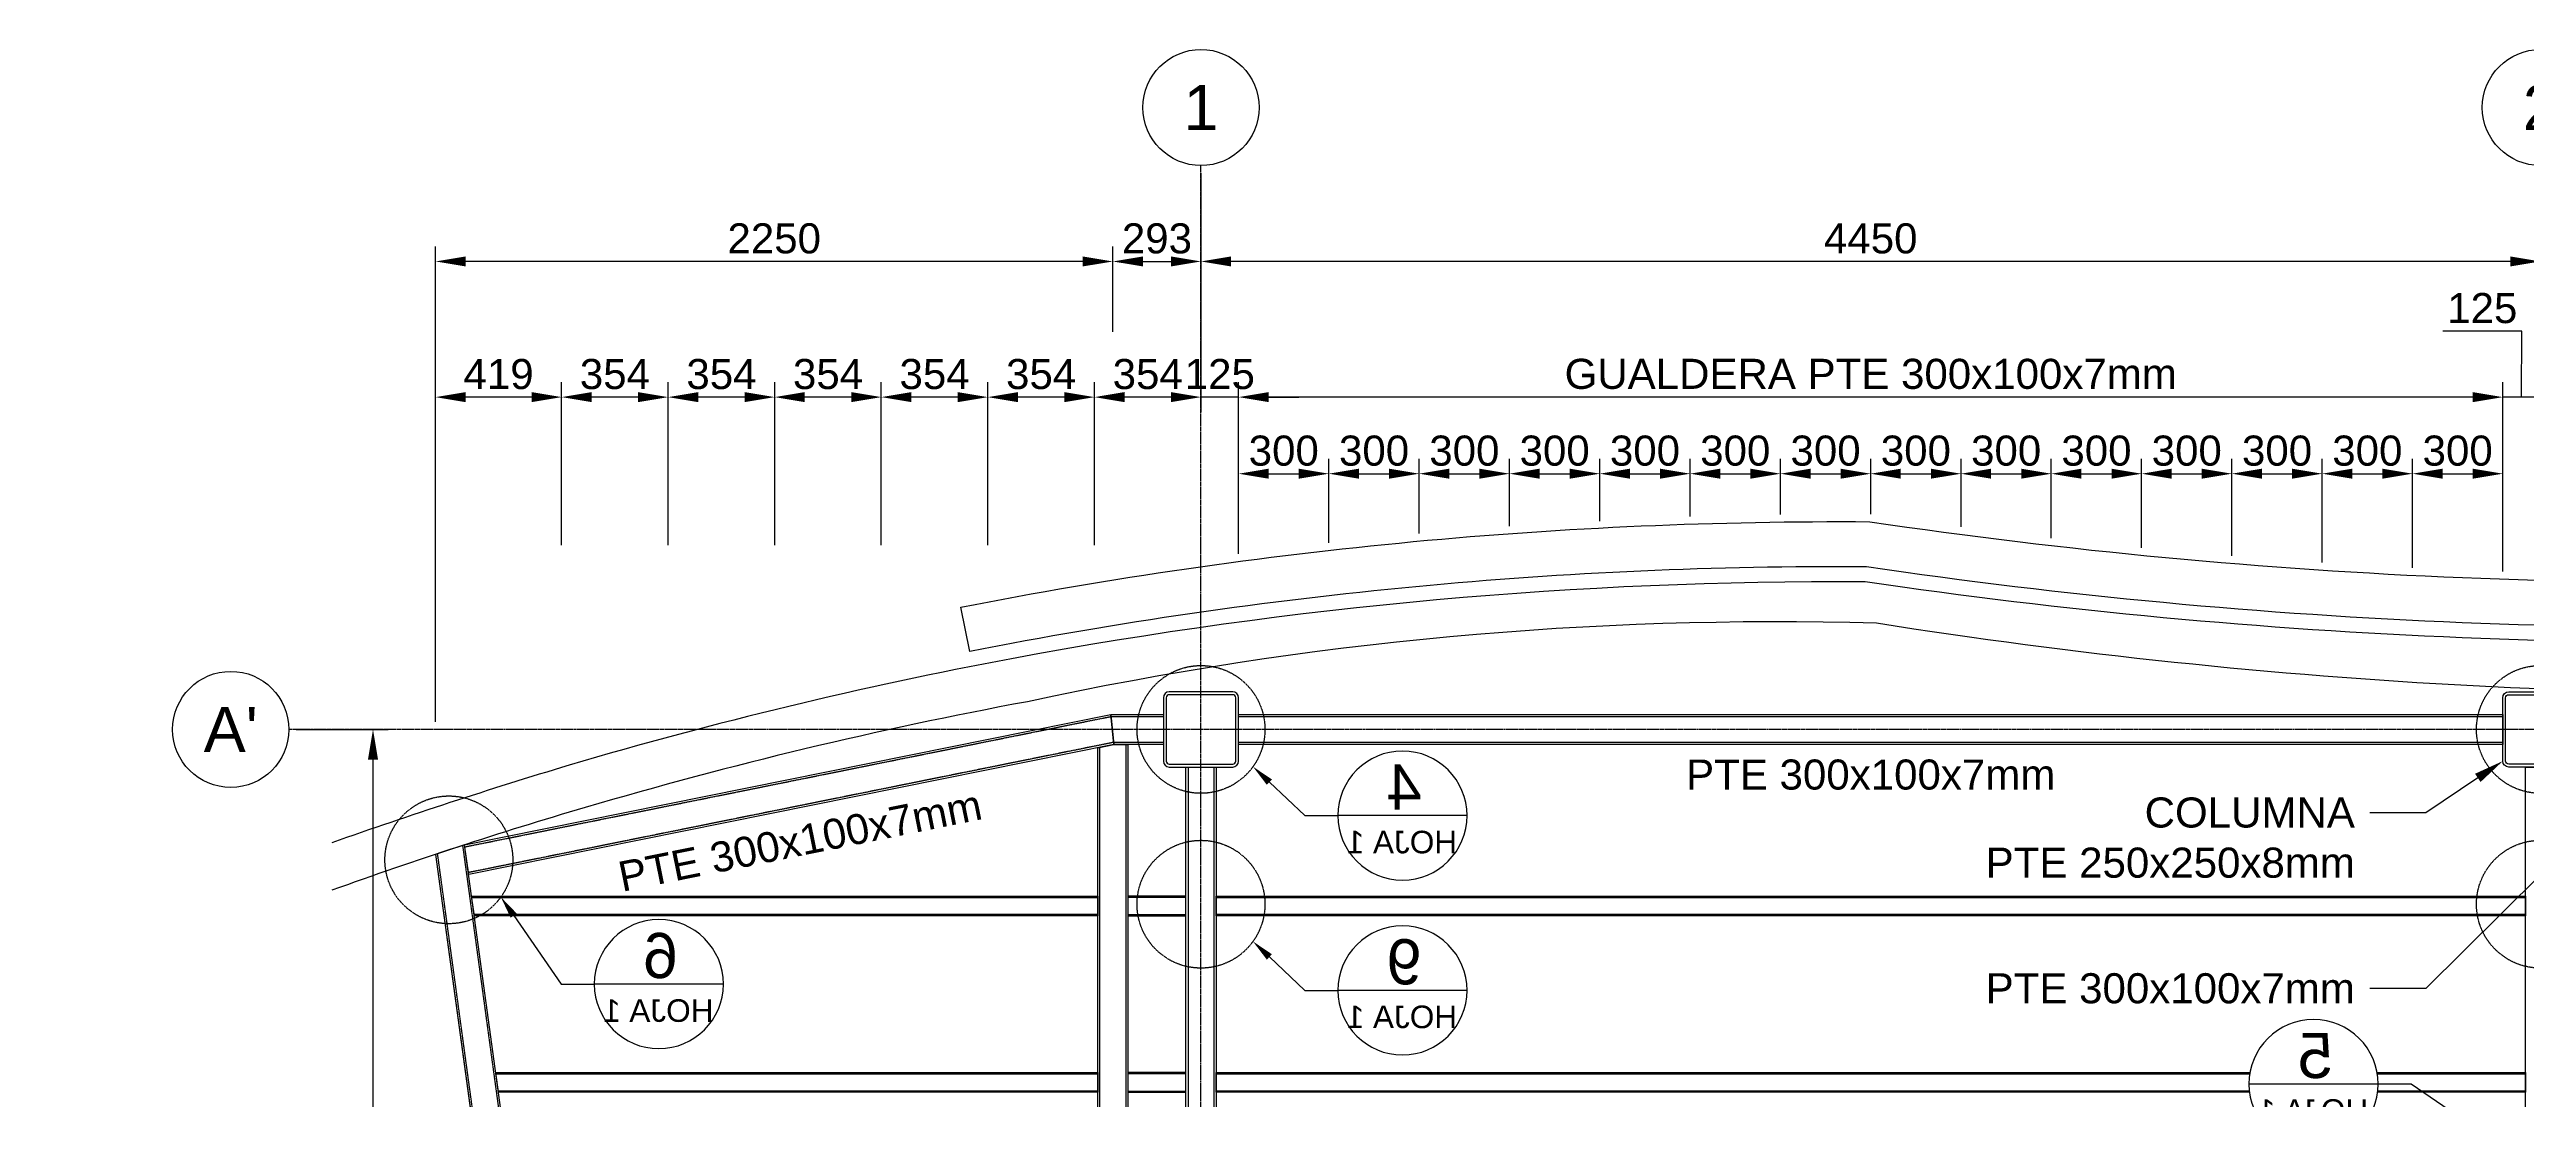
# Model space of a CAD drawing. Header units: millimetres. Extents: x -59786 to 1889966, y -10432 to 69447.
# Drawn here: x 22100 to 30329, y 23463 to 26954 of the extents above; entities that cross this region are included whole.
import ezdxf
from ezdxf import colors
from ezdxf.entities.mleader import LeaderData, LeaderLine
from ezdxf.enums import TextEntityAlignment as Align
from ezdxf.math import Vec2, Vec3

# ---------------------------------------------------------------- set-up
doc = ezdxf.new("R2010")
doc.units = ezdxf.units.MM
doc.header["$LTSCALE"] = 0.2
doc.set_wipeout_variables(frame=1)
doc.linetypes.add('CENTER', pattern=[50.8, 31.75, -6.35, 6.35, -6.35])
doc.linetypes.add('HIDDEN', pattern=[9.525, 6.35, -3.175])
for name, color, linetype in [('EE-5', 7, 'Continuous'), ('EE-TEXTO 1', 4, 'Continuous'), ('EE-TEXTO 2', 2, 'Continuous'), ('SIM-CONCRETO', 8, 'Continuous'), ('SIM-COTAS', 1, 'Continuous'), ('SIM-EJES', 8, 'CENTER'), ('SIM-OCULTOS', 8, 'HIDDEN'), ('SIM-PTE 160x65x4mm', 144, 'Continuous'), ('SIM-PTE 250x250x8mm', 51, 'Continuous'), ('SIM-PTE 300x100x7', 213, 'Continuous')]:
    doc.layers.add(name, color=color, linetype=linetype)
doc.styles.add('ARIAL EE', font='arial.ttf')
doc.styles.get("Standard").update_dxf_attribs({"font": 'arial.ttf'})
doc.dimstyles.new('EE 1_STANDAR', dxfattribs={"dimtxt": 2, "dimasz": 2, "dimexe": 1, "dimexo": 0.5, "dimgap": 0.5, "dimtad": 1, "dimdec": 0, "dimdsep": 46, "dimtxsty": 'ARIAL EE', "dimcen": 1.5, "dimclrd": 256, "dimclre": 256, "dimclrt": 2, "dimadec": 0, "dimazin": 0, "dimtfac": 1, "dimtdec": 0, "dimtix": 1, "dimtmove": 0, "dimatfit": 2, "dimfxl": 1, "dimlwd": -1, "dimlwe": -1, "dimarcsym": 0})

# ---------------------------------------------------------------- blocks, each defined once
blk = doc.blocks.new('*D271')
at = {"layer": 'SIM-COTAS', "transparency": 16777216}
for p, q in [((30375, 26543), (30375, 25748.1)), ((30313, 26017.5), (30050.7, 26017.5)), ((30312.5, 25798.1), (30313, 26017.5)), ((30250, 25218.2), (30250, 25848.1)), ((30150, 25798.1), (30050, 25798.1)), ((30375, 25798.1), (30250, 25798.1)), ((30375, 25798.1), (30250, 25798.1)), ((30475, 25798.1), (30575, 25798.1))]:
    blk.add_line(p, q, dxfattribs=at)
for points in [[(30150, 25814.8), (30150, 25781.4), (30250, 25798.1)], [(30475, 25814.8), (30475, 25781.4), (30375, 25798.1)]]:
    blk.add_solid(points, dxfattribs=at)
at = {"layer": 'SIM-COTAS', "color": 2, "transparency": 16777216, "insert": (30181.8, 26093.5), "char_height": 100, "attachment_point": 5, "style": 'ARIAL EE'}
blk.add_mtext('125', dxfattribs=at)
blk = doc.blocks.new('*D275')
at = {"layer": 'SIM-COTAS', "transparency": 16777216}
for p, q in [((26050, 25276.7), (26050, 25593.5)), ((26350, 25313.6), (26350, 25593.5)), ((26150, 25543.5), (26250, 25543.5))]:
    blk.add_line(p, q, dxfattribs=at)
for points in [[(26150, 25560.2), (26150, 25526.9), (26050, 25543.5)], [(26250, 25560.2), (26250, 25526.9), (26350, 25543.5)]]:
    blk.add_solid(points, dxfattribs=at)
at = {"layer": 'SIM-COTAS', "color": 2, "transparency": 16777216, "insert": (26200, 25619.6), "char_height": 100, "attachment_point": 5, "style": 'ARIAL EE'}
blk.add_mtext('300', dxfattribs=at)
blk = doc.blocks.new('*D276')
at = {"layer": 'SIM-COTAS', "transparency": 16777216}
for p, q in [((26350, 25313.6), (26350, 25593.5)), ((26650, 25344.5), (26650, 25593.5)), ((26450, 25543.5), (26550, 25543.5))]:
    blk.add_line(p, q, dxfattribs=at)
for points in [[(26450, 25560.2), (26450, 25526.9), (26350, 25543.5)], [(26550, 25560.2), (26550, 25526.9), (26650, 25543.5)]]:
    blk.add_solid(points, dxfattribs=at)
at = {"layer": 'SIM-COTAS', "color": 2, "transparency": 16777216, "insert": (26500, 25619.6), "char_height": 100, "attachment_point": 5, "style": 'ARIAL EE'}
blk.add_mtext('300', dxfattribs=at)
blk = doc.blocks.new('*D277')
at = {"layer": 'SIM-COTAS', "transparency": 16777216}
for p, q in [((26650, 25344.5), (26650, 25593.5)), ((26950, 25369.4), (26950, 25593.5)), ((26750, 25543.5), (26850, 25543.5))]:
    blk.add_line(p, q, dxfattribs=at)
for points in [[(26750, 25560.2), (26750, 25526.9), (26650, 25543.5)], [(26850, 25560.2), (26850, 25526.9), (26950, 25543.5)]]:
    blk.add_solid(points, dxfattribs=at)
at = {"layer": 'SIM-COTAS', "color": 2, "transparency": 16777216, "insert": (26800, 25619.6), "char_height": 100, "attachment_point": 5, "style": 'ARIAL EE'}
blk.add_mtext('300', dxfattribs=at)
blk = doc.blocks.new('*D278')
at = {"layer": 'SIM-COTAS', "transparency": 16777216}
for p, q in [((26950, 25369.4), (26950, 25593.5)), ((27250, 25386.1), (27250, 25593.5)), ((27050, 25543.5), (27150, 25543.5))]:
    blk.add_line(p, q, dxfattribs=at)
for points in [[(27050, 25560.2), (27050, 25526.9), (26950, 25543.5)], [(27150, 25560.2), (27150, 25526.9), (27250, 25543.5)]]:
    blk.add_solid(points, dxfattribs=at)
at = {"layer": 'SIM-COTAS', "color": 2, "transparency": 16777216, "insert": (27100, 25619.6), "char_height": 100, "attachment_point": 5, "style": 'ARIAL EE'}
blk.add_mtext('300', dxfattribs=at)
blk = doc.blocks.new('*D279')
at = {"layer": 'SIM-COTAS', "transparency": 16777216}
for p, q in [((27250, 25386.1), (27250, 25593.5)), ((27550, 25401.1), (27550, 25593.5)), ((27350, 25543.5), (27450, 25543.5))]:
    blk.add_line(p, q, dxfattribs=at)
for points in [[(27350, 25560.2), (27350, 25526.9), (27250, 25543.5)], [(27450, 25560.2), (27450, 25526.9), (27550, 25543.5)]]:
    blk.add_solid(points, dxfattribs=at)
at = {"layer": 'SIM-COTAS', "color": 2, "transparency": 16777216, "insert": (27400, 25619.6), "char_height": 100, "attachment_point": 5, "style": 'ARIAL EE'}
blk.add_mtext('300', dxfattribs=at)
blk = doc.blocks.new('*D280')
at = {"layer": 'SIM-COTAS', "transparency": 16777216}
for p, q in [((27550, 25401.1), (27550, 25593.5)), ((27850, 25408), (27850, 25593.5)), ((27650, 25543.5), (27750, 25543.5))]:
    blk.add_line(p, q, dxfattribs=at)
for points in [[(27650, 25560.2), (27650, 25526.9), (27550, 25543.5)], [(27750, 25560.2), (27750, 25526.9), (27850, 25543.5)]]:
    blk.add_solid(points, dxfattribs=at)
at = {"layer": 'SIM-COTAS', "color": 2, "transparency": 16777216, "insert": (27700, 25619.6), "char_height": 100, "attachment_point": 5, "style": 'ARIAL EE'}
blk.add_mtext('300', dxfattribs=at)
blk = doc.blocks.new('*D281')
at = {"layer": 'SIM-COTAS', "transparency": 16777216}
for p, q in [((27850, 25408), (27850, 25593.5)), ((28150, 25408.5), (28150, 25593.5)), ((27950, 25543.5), (28050, 25543.5))]:
    blk.add_line(p, q, dxfattribs=at)
for points in [[(27950, 25560.2), (27950, 25526.9), (27850, 25543.5)], [(28050, 25560.2), (28050, 25526.9), (28150, 25543.5)]]:
    blk.add_solid(points, dxfattribs=at)
at = {"layer": 'SIM-COTAS', "color": 2, "transparency": 16777216, "insert": (28000, 25619.6), "char_height": 100, "attachment_point": 5, "style": 'ARIAL EE'}
blk.add_mtext('300', dxfattribs=at)
blk = doc.blocks.new('*D282')
at = {"layer": 'SIM-COTAS', "transparency": 16777216}
for p, q in [((28150, 25408.5), (28150, 25593.5)), ((28450, 25366.6), (28450, 25593.5)), ((28250, 25543.5), (28350, 25543.5))]:
    blk.add_line(p, q, dxfattribs=at)
for points in [[(28250, 25560.2), (28250, 25526.9), (28150, 25543.5)], [(28350, 25560.2), (28350, 25526.9), (28450, 25543.5)]]:
    blk.add_solid(points, dxfattribs=at)
at = {"layer": 'SIM-COTAS', "color": 2, "transparency": 16777216, "insert": (28300, 25619.6), "char_height": 100, "attachment_point": 5, "style": 'ARIAL EE'}
blk.add_mtext('300', dxfattribs=at)
blk = doc.blocks.new('*D283')
at = {"layer": 'SIM-COTAS', "transparency": 16777216}
for p, q in [((28450, 25366.6), (28450, 25593.5)), ((28750, 25329.7), (28750, 25593.5)), ((28550, 25543.5), (28650, 25543.5))]:
    blk.add_line(p, q, dxfattribs=at)
for points in [[(28550, 25560.2), (28550, 25526.9), (28450, 25543.5)], [(28650, 25560.2), (28650, 25526.9), (28750, 25543.5)]]:
    blk.add_solid(points, dxfattribs=at)
at = {"layer": 'SIM-COTAS', "color": 2, "transparency": 16777216, "insert": (28600, 25619.6), "char_height": 100, "attachment_point": 5, "style": 'ARIAL EE'}
blk.add_mtext('300', dxfattribs=at)
blk = doc.blocks.new('*D284')
at = {"layer": 'SIM-COTAS', "transparency": 16777216}
for p, q in [((28750, 25329.7), (28750, 25593.5)), ((29050, 25297.6), (29050, 25593.5)), ((28850, 25543.5), (28950, 25543.5))]:
    blk.add_line(p, q, dxfattribs=at)
for points in [[(28850, 25560.2), (28850, 25526.9), (28750, 25543.5)], [(28950, 25560.2), (28950, 25526.9), (29050, 25543.5)]]:
    blk.add_solid(points, dxfattribs=at)
at = {"layer": 'SIM-COTAS', "color": 2, "transparency": 16777216, "insert": (28900, 25619.6), "char_height": 100, "attachment_point": 5, "style": 'ARIAL EE'}
blk.add_mtext('300', dxfattribs=at)
blk = doc.blocks.new('*D285')
at = {"layer": 'SIM-COTAS', "transparency": 16777216}
for p, q in [((29050, 25297.6), (29050, 25593.5)), ((29350, 25270.5), (29350, 25593.5)), ((29150, 25543.5), (29250, 25543.5))]:
    blk.add_line(p, q, dxfattribs=at)
for points in [[(29150, 25560.2), (29150, 25526.9), (29050, 25543.5)], [(29250, 25560.2), (29250, 25526.9), (29350, 25543.5)]]:
    blk.add_solid(points, dxfattribs=at)
at = {"layer": 'SIM-COTAS', "color": 2, "transparency": 16777216, "insert": (29200, 25619.6), "char_height": 100, "attachment_point": 5, "style": 'ARIAL EE'}
blk.add_mtext('300', dxfattribs=at)
blk = doc.blocks.new('*D286')
at = {"layer": 'SIM-COTAS', "transparency": 16777216}
for p, q in [((29350, 25270.5), (29350, 25593.5)), ((29650, 25248.2), (29650, 25593.5)), ((29450, 25543.5), (29550, 25543.5))]:
    blk.add_line(p, q, dxfattribs=at)
for points in [[(29450, 25560.2), (29450, 25526.9), (29350, 25543.5)], [(29550, 25560.2), (29550, 25526.9), (29650, 25543.5)]]:
    blk.add_solid(points, dxfattribs=at)
at = {"layer": 'SIM-COTAS', "color": 2, "transparency": 16777216, "insert": (29500, 25619.6), "char_height": 100, "attachment_point": 5, "style": 'ARIAL EE'}
blk.add_mtext('300', dxfattribs=at)
blk = doc.blocks.new('*D287')
at = {"layer": 'SIM-COTAS', "transparency": 16777216}
for p, q in [((29650, 25248.2), (29650, 25593.5)), ((29950, 25230.8), (29950, 25593.5)), ((29750, 25543.5), (29850, 25543.5))]:
    blk.add_line(p, q, dxfattribs=at)
for points in [[(29750, 25560.2), (29750, 25526.9), (29650, 25543.5)], [(29850, 25560.2), (29850, 25526.9), (29950, 25543.5)]]:
    blk.add_solid(points, dxfattribs=at)
at = {"layer": 'SIM-COTAS', "color": 2, "transparency": 16777216, "insert": (29800, 25619.6), "char_height": 100, "attachment_point": 5, "style": 'ARIAL EE'}
blk.add_mtext('300', dxfattribs=at)
blk = doc.blocks.new('*D288')
at = {"layer": 'SIM-COTAS', "transparency": 16777216}
for p, q in [((29950, 25230.8), (29950, 25593.5)), ((30250, 25218.2), (30250, 25593.5)), ((30050, 25543.5), (30150, 25543.5))]:
    blk.add_line(p, q, dxfattribs=at)
for points in [[(30050, 25560.2), (30050, 25526.9), (29950, 25543.5)], [(30150, 25560.2), (30150, 25526.9), (30250, 25543.5)]]:
    blk.add_solid(points, dxfattribs=at)
at = {"layer": 'SIM-COTAS', "color": 2, "transparency": 16777216, "insert": (30100, 25619.6), "char_height": 100, "attachment_point": 5, "style": 'ARIAL EE'}
blk.add_mtext('300', dxfattribs=at)
blk = doc.blocks.new('*D289')
at = {"layer": 'SIM-COTAS', "transparency": 16777216}
for p, q in [((26050, 25276.7), (26050, 25848.1)), ((30250, 25218.2), (30250, 25848.1)), ((30150, 25798.1), (26150, 25798.1))]:
    blk.add_line(p, q, dxfattribs=at)
for points in [[(26150, 25814.8), (26150, 25781.4), (26050, 25798.1)], [(30150, 25814.8), (30150, 25781.4), (30250, 25798.1)]]:
    blk.add_solid(points, dxfattribs=at)
at = {"layer": 'SIM-COTAS', "color": 2, "transparency": 16777216, "insert": (28150, 25874.8), "char_height": 100, "attachment_point": 5, "style": 'ARIAL EE'}
blk.add_mtext('GUALDERA PTE 300x100x7mm', dxfattribs=at)
blk = doc.blocks.new('*D290')
at = {"layer": 'SIM-COTAS', "transparency": 16777216}
for p, q in [((25925, 26543), (25925, 25748.1)), ((26050, 25276.7), (26050, 25848.1)), ((25825, 25798.1), (25725, 25798.1)), ((26050, 25798.1), (25925, 25798.1)), ((26150, 25798.1), (26250, 25798.1))]:
    blk.add_line(p, q, dxfattribs=at)
for points in [[(25825, 25814.8), (25825, 25781.4), (25925, 25798.1)], [(26150, 25814.8), (26150, 25781.4), (26050, 25798.1)]]:
    blk.add_solid(points, dxfattribs=at)
at = {"layer": 'SIM-COTAS', "color": 2, "transparency": 16777216, "insert": (25987.5, 25874.2), "char_height": 100, "attachment_point": 5, "style": 'ARIAL EE'}
blk.add_mtext('125', dxfattribs=at)
blk = doc.blocks.new('ITEM_1')
at = {"layer": 'EE-5'}
blk.add_circle((0, 0), 3.86, dxfattribs=at)
at = {"layer": 'EE-TEXTO 1', "style": 'ARIAL EE', "flags": 4}
blk.add_attdef('EJE', text='', height=3, dxfattribs=at).set_placement((0, 0), align=Align.MIDDLE_CENTER)
blk = doc.blocks.new('*D314')
at = {"layer": 'SIM-COTAS', "transparency": 16777216}
for p, q in [((22919.4, 24693.4), (23224.2, 24693.4)), ((23174.2, 21859.7), (23174.2, 24593.4)), ((22919.4, 21759.7), (23224.2, 21759.7))]:
    blk.add_line(p, q, dxfattribs=at)
for points in [[(23157.5, 24593.4), (23190.8, 24593.4), (23174.2, 24693.4)], [(23157.5, 21859.7), (23190.8, 21859.7), (23174.2, 21759.7)]]:
    blk.add_solid(points, dxfattribs=at)
at = {"layer": 'SIM-COTAS', "color": 2, "transparency": 16777216, "insert": (23098.1, 23226.5), "char_height": 100, "attachment_point": 5, "rotation": 90, "style": 'ARIAL EE'}
blk.add_mtext('2934', dxfattribs=at)
blk = doc.blocks.new('*D315')
at = {"layer": 'SIM-COTAS', "color": 2, "transparency": 16777216, "insert": (23551.2, 22114.3), "char_height": 100, "attachment_point": 5, "rotation": 277.79685, "style": 'ARIAL EE'}
blk.add_mtext('PTE 300x100x7mm', dxfattribs=at)
blk = doc.blocks.new('*D316')
at = {"layer": 'SIM-COTAS', "color": 2, "transparency": 16777216, "insert": (24608, 23374.6), "char_height": 100, "attachment_point": 5, "style": 'ARIAL EE'}
blk.add_mtext('PTE 300x100x7mm', dxfattribs=at)
blk = doc.blocks.new('*D317')
at = {"layer": 'SIM-COTAS', "color": 2, "transparency": 16777216, "insert": (28150, 23374.6), "char_height": 100, "attachment_point": 5, "style": 'ARIAL EE'}
blk.add_mtext('PTE 300x100x7mm', dxfattribs=at)
blk = doc.blocks.new('*D319')
at = {"layer": 'SIM-COTAS', "color": 2, "transparency": 16777216, "insert": (24593, 24323), "char_height": 100, "attachment_point": 5, "rotation": 11.41746, "style": 'ARIAL EE'}
blk.add_mtext('PTE 300x100x7mm', dxfattribs=at)
blk = doc.blocks.new('*D320')
at = {"layer": 'SIM-COTAS', "color": 2, "transparency": 16777216, "insert": (28150, 24542.7), "char_height": 100, "attachment_point": 5, "style": 'ARIAL EE'}
blk.add_mtext('PTE 300x100x7mm', dxfattribs=at)
blk = doc.blocks.new('*D321')
at = {"layer": 'SIM-COTAS', "transparency": 16777216}
for p, q in [((25925, 26543), (25925, 26199.1)), ((30375, 26543), (30375, 26199.1)), ((30275, 26249.1), (26025, 26249.1))]:
    blk.add_line(p, q, dxfattribs=at)
for points in [[(26025, 26265.8), (26025, 26232.5), (25925, 26249.1)], [(30275, 26265.8), (30275, 26232.5), (30375, 26249.1)]]:
    blk.add_solid(points, dxfattribs=at)
at = {"layer": 'SIM-COTAS', "color": 2, "transparency": 16777216, "insert": (28150, 26325.2), "char_height": 100, "attachment_point": 5, "style": 'ARIAL EE'}
blk.add_mtext('4450', dxfattribs=at)
blk = doc.blocks.new('*D322')
at = {"layer": 'SIM-COTAS', "transparency": 16777216}
for p, q in [((23382, 24718.4), (23382, 26299.1)), ((25632.2, 26015.2), (25632.2, 26299.1)), ((25532.2, 26249.1), (23482, 26249.1))]:
    blk.add_line(p, q, dxfattribs=at)
for points in [[(23482, 26265.8), (23482, 26232.5), (23382, 26249.1)], [(25532.2, 26265.8), (25532.2, 26232.5), (25632.2, 26249.1)]]:
    blk.add_solid(points, dxfattribs=at)
at = {"layer": 'SIM-COTAS', "color": 2, "transparency": 16777216, "insert": (24507.1, 26325.2), "char_height": 100, "attachment_point": 5, "style": 'ARIAL EE'}
blk.add_mtext('2250', dxfattribs=at)
blk = doc.blocks.new('*D323')
at = {"layer": 'SIM-COTAS', "transparency": 16777216}
for p, q in [((25925, 26543), (25925, 26199.1)), ((25632.2, 26015.2), (25632.2, 26299.1)), ((25732.2, 26249.1), (25825, 26249.1))]:
    blk.add_line(p, q, dxfattribs=at)
for points in [[(25732.2, 26265.8), (25732.2, 26232.5), (25632.2, 26249.1)], [(25825, 26265.8), (25825, 26232.5), (25925, 26249.1)]]:
    blk.add_solid(points, dxfattribs=at)
at = {"layer": 'SIM-COTAS', "color": 2, "transparency": 16777216, "insert": (25778.6, 26325.2), "char_height": 100, "attachment_point": 5, "style": 'ARIAL EE'}
blk.add_mtext('293', dxfattribs=at)
blk = doc.blocks.new('*D331')
at = {"layer": 'SIM-COTAS', "transparency": 16777216}
for p, q in [((25925, 26543), (25925, 25748.1)), ((25571, 25306), (25571, 25848.1)), ((25825, 25798.1), (25671, 25798.1))]:
    blk.add_line(p, q, dxfattribs=at)
for points in [[(25671, 25814.8), (25671, 25781.4), (25571, 25798.1)], [(25825, 25814.8), (25825, 25781.4), (25925, 25798.1)]]:
    blk.add_solid(points, dxfattribs=at)
at = {"layer": 'SIM-COTAS', "color": 2, "transparency": 16777216, "insert": (25748, 25874.2), "char_height": 100, "attachment_point": 5, "style": 'ARIAL EE'}
blk.add_mtext('354', dxfattribs=at)
blk = doc.blocks.new('*D332')
at = {"layer": 'SIM-COTAS', "transparency": 16777216}
for p, q in [((25216.9, 25306), (25216.9, 25848.1)), ((25571, 25306), (25571, 25848.1)), ((25471, 25798.1), (25316.9, 25798.1))]:
    blk.add_line(p, q, dxfattribs=at)
for points in [[(25316.9, 25814.8), (25316.9, 25781.4), (25216.9, 25798.1)], [(25471, 25814.8), (25471, 25781.4), (25571, 25798.1)]]:
    blk.add_solid(points, dxfattribs=at)
at = {"layer": 'SIM-COTAS', "color": 2, "transparency": 16777216, "insert": (25393.9, 25874.2), "char_height": 100, "attachment_point": 5, "style": 'ARIAL EE'}
blk.add_mtext('354', dxfattribs=at)
blk = doc.blocks.new('*D333')
at = {"layer": 'SIM-COTAS', "transparency": 16777216}
for p, q in [((24862.9, 25306), (24862.9, 25848.1)), ((25216.9, 25306), (25216.9, 25848.1)), ((25116.9, 25798.1), (24962.9, 25798.1))]:
    blk.add_line(p, q, dxfattribs=at)
for points in [[(24962.9, 25814.8), (24962.9, 25781.4), (24862.9, 25798.1)], [(25116.9, 25814.8), (25116.9, 25781.4), (25216.9, 25798.1)]]:
    blk.add_solid(points, dxfattribs=at)
at = {"layer": 'SIM-COTAS', "color": 2, "transparency": 16777216, "insert": (25039.9, 25874.2), "char_height": 100, "attachment_point": 5, "style": 'ARIAL EE'}
blk.add_mtext('354', dxfattribs=at)
blk = doc.blocks.new('*D334')
at = {"layer": 'SIM-COTAS', "transparency": 16777216}
for p, q in [((24508.8, 25306), (24508.8, 25848.1)), ((24862.9, 25306), (24862.9, 25848.1)), ((24762.9, 25798.1), (24608.8, 25798.1))]:
    blk.add_line(p, q, dxfattribs=at)
for points in [[(24608.8, 25814.8), (24608.8, 25781.4), (24508.8, 25798.1)], [(24762.9, 25814.8), (24762.9, 25781.4), (24862.9, 25798.1)]]:
    blk.add_solid(points, dxfattribs=at)
at = {"layer": 'SIM-COTAS', "color": 2, "transparency": 16777216, "insert": (24685.9, 25874.2), "char_height": 100, "attachment_point": 5, "style": 'ARIAL EE'}
blk.add_mtext('354', dxfattribs=at)
blk = doc.blocks.new('*D335')
at = {"layer": 'SIM-COTAS', "transparency": 16777216}
for p, q in [((24154.8, 25306), (24154.8, 25848.1)), ((24508.8, 25306), (24508.8, 25848.1)), ((24408.8, 25798.1), (24254.8, 25798.1))]:
    blk.add_line(p, q, dxfattribs=at)
for points in [[(24254.8, 25814.8), (24254.8, 25781.4), (24154.8, 25798.1)], [(24408.8, 25814.8), (24408.8, 25781.4), (24508.8, 25798.1)]]:
    blk.add_solid(points, dxfattribs=at)
at = {"layer": 'SIM-COTAS', "color": 2, "transparency": 16777216, "insert": (24331.8, 25874.2), "char_height": 100, "attachment_point": 5, "style": 'ARIAL EE'}
blk.add_mtext('354', dxfattribs=at)
blk = doc.blocks.new('*D336')
at = {"layer": 'SIM-COTAS', "transparency": 16777216}
for p, q in [((23800.8, 25306), (23800.8, 25848.1)), ((24154.8, 25306), (24154.8, 25848.1)), ((24054.8, 25798.1), (23900.8, 25798.1))]:
    blk.add_line(p, q, dxfattribs=at)
for points in [[(23900.8, 25814.8), (23900.8, 25781.4), (23800.8, 25798.1)], [(24054.8, 25814.8), (24054.8, 25781.4), (24154.8, 25798.1)]]:
    blk.add_solid(points, dxfattribs=at)
at = {"layer": 'SIM-COTAS', "color": 2, "transparency": 16777216, "insert": (23977.8, 25874.2), "char_height": 100, "attachment_point": 5, "style": 'ARIAL EE'}
blk.add_mtext('354', dxfattribs=at)
blk = doc.blocks.new('*D337')
at = {"layer": 'SIM-COTAS', "transparency": 16777216}
for p, q in [((23382, 24718.4), (23382, 25848.1)), ((23800.8, 25306), (23800.8, 25848.1)), ((23700.8, 25798.1), (23482, 25798.1))]:
    blk.add_line(p, q, dxfattribs=at)
for points in [[(23482, 25814.8), (23482, 25781.4), (23382, 25798.1)], [(23700.8, 25814.8), (23700.8, 25781.4), (23800.8, 25798.1)]]:
    blk.add_solid(points, dxfattribs=at)
at = {"layer": 'SIM-COTAS', "color": 2, "transparency": 16777216, "insert": (23591.4, 25874.2), "char_height": 100, "attachment_point": 5, "style": 'ARIAL EE'}
blk.add_mtext('419', dxfattribs=at)
blk = doc.blocks.new('ITEM DETALLE')
at = {"color": 7, "transparency": 16777216}
blk.add_wipeout([(0, 4.29), (-0.84, 4.2), (-1.64, 3.96), (-2.38, 3.56), (-3.03, 3.03), (-3.56, 2.38), (-3.96, 1.64), (-4.2, 0.84), (-4.29, 0), (-4.2, -0.84), (-3.96, -1.64), (-3.56, -2.38), (-3.03, -3.03), (-2.38, -3.56), (-1.64, -3.96), (-0.84, -4.2), (0, -4.29), (0.84, -4.2), (1.64, -3.96), (2.38, -3.56), (3.03, -3.03), (3.56, -2.38), (3.96, -1.64), (4.2, -0.84), (4.29, 0), (4.2, 0.84), (3.96, 1.64), (3.56, 2.38), (3.03, 3.03), (2.38, 3.56), (1.64, 3.96), (0.84, 4.2)], dxfattribs=at)
at = {"layer": 'EE-5', "color": 7, "transparency": 16777216}
blk.add_line((-4.29, 0), (4.29, 0), dxfattribs=at)
blk.add_circle((0, 0), 4.29, dxfattribs=at)
at = {"layer": 'EE-TEXTO 1', "color": 4, "transparency": 16777216, "style": 'ARIAL EE'}
blk.add_attdef('X', text='', height=3, dxfattribs=at).set_placement((-0.11, 1.9), align=Align.MIDDLE_CENTER)
at = {"layer": 'EE-TEXTO 2', "color": 2, "transparency": 16777216, "style": 'ARIAL EE'}
blk.add_attdef('###', text='', height=1.5, dxfattribs=at).set_placement((0.04, -1.76), align=Align.MIDDLE_CENTER)

msp = doc.modelspace()

# ---------------------------------------------------------------- linework, layer by layer
at = {"layer": 'SIM-CONCRETO'}
msp.add_line((23381.971, 24278.09, 0), (23970.894, 19966.286, 3.862), dxfattribs=at)
at = {"layer": 'SIM-CONCRETO', "extrusion": (0.000604454, -1.95211e-09, 1), "elevation": 7.22}
msp.add_lwpolyline([(32102.857, 25071.747, -0.05280947), (28135.593, 25233.987, 0.05008137), (25156.978, 24952.544), (25127.662, 25099.652, -0.05026312), (28147.078, 25383.918, 0.05295036), (32093.166, 25221.433)], format="xyb", close=True, dxfattribs=at)
for points in [[(32106.087, 25021.851, -0.05276272), (28131.786, 25184.008, 0.04782208), (25295.297, 24928.216, 0.04696942)], [(25295.297, 24928.216, 0.02534033), (23825.659, 24574.52, 0.02534033)], [(25348.883, 24785.63, 0.0256017), (23878.586, 24433.739, 0.0256017)], [(23825.659, 24574.52, 0.0114425), (23037.057, 24316.565, 0.00768372)], [(23878.586, 24433.739, 0.01498706), (23037.057, 24158.522, 0.0087037)]]:
    msp.add_lwpolyline(points, format="xyb", dxfattribs=at)
at = {"layer": 'SIM-CONCRETO', "extrusion": (0.006366, -3.29236e-05, 0.99998), "elevation": 177.519}
msp.add_lwpolyline([(32143.465, 24837.806, -0.05237395), (28169.134, 25046.353, 0.06032356), (25348.421, 24785.635, 0.046335)], format="xyb", dxfattribs=at)
at = {"layer": 'SIM-EJES'}
for p, q in [((25924.995, 17260.694), (25924.995, 26567.979)), ((33337.884, 24693.398), (22894.413, 24693.398))]:
    msp.add_line(p, q, dxfattribs=at)
at = {"layer": 'SIM-OCULTOS'}
for p, q in [((23479.938, 24303.009, 0.407), (25625.932, 24736.398, 4.567)), ((25625.932, 24736.398, 0.423), (25799.995, 24736.398, 4.568)), ((26049.995, 24736.398, 3.454), (30249.995, 24736.398, 4.568)), ((25634.529, 24650.398, 4.569), (23491.194, 24217.546, 0.448)), ((25589.189, 21634.656, 2.362), (25589.189, 24634.1, 0.861)), ((25799.995, 24650.398, 4.568), (25634.529, 24650.398, 0.43)), ((25675.189, 24643.398, 0.394), (25675.189, 21634.656, 2.362)), ((30249.995, 24650.398, 4.568), (26049.995, 24650.398, 3.495)), ((25881.995, 24568.398), (25881.995, 21884.656)), ((25967.995, 24568.401, 4.402), (25967.995, 21884.66, 4.402)), ((23977.829, 19967.236, 3.862), (23388.732, 24280.314, 0)), ((23471.789, 24307.669, 0), (24063.034, 19978.903, 3.862)), ((23502.477, 24135.149, 0.427), (25582.189, 24135.149, 0.842)), ((25874.995, 24135.149), (25682.189, 24135.149, 0.414)), ((25974.995, 24135.149), (30324.995, 24135.149)), ((25582.189, 24078.149, 0.842), (23510.281, 24078.149, 0.427)), ((25682.189, 24078.149, 0.414), (25874.995, 24078.149)), ((30324.995, 24078.149), (25974.995, 24078.149)), ((23582.818, 23548.401, 0.427), (25582.189, 23548.401, 0.842)), ((25874.995, 23548.401), (25682.189, 23548.401, 0.414)), ((25974.995, 23548.401), (30324.995, 23548.401)), ((25582.189, 23491.401, 0.842), (23590.623, 23491.401, 0.427)), ((25682.189, 23491.401, 0.414), (25874.995, 23491.401)), ((30324.995, 23491.401), (25974.995, 23491.401))]:
    msp.add_line(p, q, dxfattribs=at)
for centre in [(25924.995, 24693.398), (30374.995, 24693.398), (23426.178, 24259.87, 0), (25924.995, 24112.343), (30374.995, 24112.343)]:
    msp.add_circle(centre, 212.416, dxfattribs=at)
at = {"layer": 'SIM-PTE 160x65x4mm', "elevation": 0.427}
for points in [[(25582.189, 24074.149), (23510.829, 24074.149), (23501.929, 24139.149), (25582.189, 24139.149)], [(25582.189, 23487.401), (23591.171, 23487.401), (23582.271, 23552.401), (25582.189, 23552.401)]]:
    msp.add_lwpolyline(points, close=True, dxfattribs=at)
at = {"layer": 'SIM-PTE 160x65x4mm'}
for points in [[(25682.189, 24074.149), (25874.995, 24074.149), (25874.995, 24139.149), (25682.189, 24139.149)], [(30324.995, 24074.149), (25974.995, 24074.149), (25974.995, 24139.149), (30324.995, 24139.149)], [(25682.189, 23487.401), (25874.995, 23487.401), (25874.995, 23552.401), (25682.189, 23552.401)], [(30324.995, 23487.401), (25974.995, 23487.401), (25974.995, 23552.401), (30324.995, 23552.401)]]:
    msp.add_lwpolyline(points, close=True, dxfattribs=at)
at = {"layer": 'SIM-PTE 250x250x8mm'}
for points in [[(25819.745, 24568.398), (26030.245, 24568.398, 0.41421356), (26049.995, 24588.148), (26049.995, 24798.648, 0.41421356), (26030.245, 24818.398), (25819.745, 24818.398, 0.41421356), (25799.995, 24798.648), (25799.995, 24588.148, 0.41421356)], [(25819.745, 24577.898), (26030.245, 24577.898, 0.41421356), (26040.495, 24588.148), (26040.495, 24798.648, 0.41421356), (26030.245, 24808.898), (25819.745, 24808.898, 0.41421356), (25809.495, 24798.648), (25809.495, 24588.148, 0.41421356)], [(30480.245, 24568.398), (30269.745, 24568.398, -0.41421356), (30249.995, 24588.148), (30249.995, 24798.648, -0.41421356), (30269.745, 24818.398), (30480.245, 24818.398, -0.41421356), (30499.995, 24798.648), (30499.995, 24588.148, -0.41421356)], [(30480.245, 24577.898), (30269.745, 24577.898, -0.41421356), (30259.495, 24588.148), (30259.495, 24798.648, -0.41421356), (30269.745, 24808.898), (30480.245, 24808.898, -0.41421356), (30490.495, 24798.648), (30490.495, 24588.148, -0.41421356)]]:
    msp.add_lwpolyline(points, format="xyb", close=True, dxfattribs=at)
at = {"layer": 'SIM-PTE 300x100x7', "extrusion": (-9.31023e-09, -9.30717e-10, 1), "elevation": 0}
msp.add_lwpolyline([(23478.553, 24309.87), (25625.232, 24743.398), (25635.229, 24643.398), (23492.146, 24210.597)], close=True, dxfattribs=at)
at = {"layer": 'SIM-PTE 300x100x7'}
for points in [[(25625.232, 24743.398), (25799.995, 24743.398), (25799.995, 24643.398), (25635.229, 24643.398)], [(26049.995, 24743.398), (30249.995, 24743.398), (30249.995, 24643.398), (26049.995, 24643.398)], [(25974.995, 24568.398), (25974.995, 21884.656), (25874.995, 21884.656), (25874.995, 24568.398)], [(30424.995, 24568.398), (30424.995, 21884.656), (30324.995, 21884.656), (30324.995, 24568.398)]]:
    msp.add_lwpolyline(points, close=True, dxfattribs=at)
at = {"layer": 'SIM-PTE 300x100x7', "elevation": 0.414}
msp.add_lwpolyline([(25682.189, 24643.398), (25682.189, 21634.656), (25582.189, 21634.656), (25582.189, 24632.686), (25635.229, 24643.398)], close=True, dxfattribs=at)
at = {"layer": 'SIM-PTE 300x100x7', "elevation": 0}
msp.add_lwpolyline([(23844.861, 21634.656), (23478.553, 24309.87), (23381.971, 24278.09), (23743.928, 21634.656)], dxfattribs=at)

# ---------------------------------------------------------------- block references
at = {"layer": 'SIM-COTAS'}
ref = msp.add_blockref('ITEM_1', (25924.995, 26760.836), dxfattribs=dict(at, xscale=50.00000000000001, yscale=50.00000000000001, zscale=50.00000000000001, rotation=179.9999999999999))
ref.add_attrib('EJE', '1', dxfattribs={"layer": 'EE-TEXTO 1', "height": 150, "style": 'ARIAL EE', "flags": 4}).set_placement((25924.928, 26760.88), align=Align.MIDDLE_CENTER)
ref = msp.add_blockref('ITEM_1', (30374.995, 26760.836), dxfattribs=dict(at, xscale=50.00000000000001, yscale=50.00000000000001, zscale=50.00000000000001, rotation=179.9999999999999))
ref.add_attrib('EJE', '2', dxfattribs={"layer": 'EE-TEXTO 1', "height": 150, "style": 'ARIAL EE', "flags": 4}).set_placement((30374.928, 26760.88), align=Align.MIDDLE_CENTER)
ref = msp.add_blockref('ITEM_1', (22701.556, 24693.398), dxfattribs=dict(at, xscale=50.00000000000001, yscale=50.00000000000001, zscale=50.00000000000001, rotation=179.9999999999999))
ref.add_attrib('EJE', "A'", dxfattribs={"layer": 'EE-TEXTO 1', "height": 150, "style": 'ARIAL EE', "flags": 4}).set_placement((22701.489, 24693.441), align=Align.MIDDLE_CENTER)

# ---------------------------------------------------------------- dimensions: what is measured, and where the dimension line sits
for base, p1, p2, picture, middle in [((25570.955, 25798.105), (25924.995, 26567.979), (25570.955, 25280.964), '*D331', (25747.975, 25874.197)), ((25924.995, 25798.105), (26049.995, 25251.716, -8.526), (25924.995, 26567.979), '*D290', (25987.495, 25874.162)), ((23381.971, 25798.105), (23800.757, 25280.964), (23381.971, 24693.398), '*D337', (23591.364, 25874.162)), ((23800.757, 25798.105), (24154.797, 25280.964), (23800.757, 25280.964), '*D336', (23977.777, 25874.197)), ((24154.797, 25798.105), (24508.836, 25280.964), (24154.797, 25280.964), '*D335', (24331.816, 25874.197)), ((24508.836, 25798.105), (24862.876, 25280.964), (24508.836, 25280.964), '*D334', (24685.856, 25874.197)), ((24862.876, 25798.105), (25216.915, 25280.964), (24862.876, 25280.964), '*D333', (25039.896, 25874.197)), ((25216.915, 25798.105), (25570.955, 25280.964), (25216.915, 25280.964), '*D332', (25393.935, 25874.197))]:
    dim = msp.add_linear_dim(base=base, p1=p1, p2=p2, dimstyle='EE 1_STANDAR', override={"dimtmove": 1}, dxfattribs=at)
    dim.commit()
    dim.dimension.update_dxf_attribs({"geometry": picture, "text_midpoint": middle})
for base, p1, p2, picture, middle in [((25924.995, 26249.137), (25632.189, 25990.192, -2.863), (25924.995, 26567.979), '*D323', (25778.592, 26325.229)), ((25924.995, 26249.137), (30374.995, 26567.979), (25924.995, 26567.979), '*D321', (28149.995, 26325.195)), ((23381.971, 26249.137), (25632.189, 25990.192, -2.863), (23381.971, 24693.398), '*D322', (24507.08, 26325.195)), ((26349.995, 25543.542), (26049.995, 25251.716, -8.526), (26349.995, 25288.649, -8.707), '*D275', (26199.995, 25619.633)), ((26649.995, 25543.542), (26349.995, 25288.649, -8.707), (26649.995, 25319.516, -8.888), '*D276', (26499.995, 25619.633)), ((26949.995, 25543.542), (26649.995, 25319.516, -8.888), (26949.995, 25344.353, -9.07), '*D277', (26799.995, 25619.633)), ((27249.995, 25543.542), (26949.995, 25344.353, -9.07), (27249.995, 25361.087), '*D278', (27099.995, 25619.633)), ((27549.995, 25543.542), (27249.995, 25361.087), (27549.995, 25376.053, -9.432), '*D279', (27399.995, 25619.633)), ((27849.995, 25543.542), (27549.995, 25376.053, -9.432), (27849.995, 25382.952, -9.614), '*D280', (27699.995, 25619.633)), ((28149.995, 25543.542), (27849.995, 25382.952, -9.614), (28149.995, 25383.486, -9.795), '*D281', (27999.995, 25619.633)), ((28449.995, 25543.542), (28149.995, 25383.486, -9.795), (28449.995, 25341.608, -9.976), '*D282', (28299.995, 25619.633)), ((28749.995, 25543.542), (28449.995, 25341.608, -9.976), (28749.995, 25304.669, -10.158), '*D283', (28599.995, 25619.633)), ((29049.995, 25543.542), (28749.995, 25304.669, -10.158), (29049.995, 25272.638, -10.339), '*D284', (28899.995, 25619.633)), ((29349.995, 25543.542), (29049.995, 25272.638, -10.339), (29349.995, 25245.491, -10.52), '*D285', (29199.995, 25619.633)), ((29649.995, 25543.542), (29349.995, 25245.491, -10.52), (29649.995, 25223.207, -10.702), '*D286', (29499.995, 25619.633)), ((29949.995, 25543.542), (29649.995, 25223.207, -10.702), (29949.995, 25205.768, -10.883), '*D287', (29799.995, 25619.633)), ((30249.995, 25543.542), (29949.995, 25205.768, -10.883), (30249.995, 25193.16, -11.064), '*D288', (30099.995, 25619.633))]:
    dim = msp.add_linear_dim(base=base, p1=p1, p2=p2, dimstyle='EE 1_STANDAR', dxfattribs=at)
    dim.commit()
    dim.dimension.update_dxf_attribs({"geometry": picture, "text_midpoint": middle})
dim = msp.add_linear_dim(base=(30249.995, 25798.105), p1=(30374.995, 26567.979), p2=(30249.995, 25193.16, -11.064), dimstyle='EE 1_STANDAR', override={"dimtmove": 1}, dxfattribs=at)
dim.commit()
dim.dimension.update_dxf_attribs({"geometry": '*D271', "text_midpoint": (30287.963, 26017.481), "dimtype": 160})
for base, p1, p2, text, override, picture, middle in [((26049.995, 25798.105), (30249.995, 25193.16, -11.064), (26049.995, 25251.716, -8.526), 'GUALDERA PTE 300x100x7mm', {"dimtmove": 1}, '*D289', (28149.995, 25874.845)), ((30249.995, 24466.57), (26049.995, 24736.398, 3.454), (30249.995, 24736.398, 4.568), 'PTE 300x100x7mm', {"dimse1": 1, "dimse2": 1, "dimsd1": 1, "dimsd2": 1}, '*D320', (28149.995, 24542.661)), ((23633.738, 23298.46), (25582.189, 23176.528, 0.414), (23633.738, 23176.527), 'PTE 300x100x7mm', {"dimse1": 1, "dimse2": 1, "dimsd1": 1, "dimsd2": 1}, '*D316', (24607.964, 23374.552)), ((25974.995, 23298.46), (30324.995, 23176.527), (25974.995, 23176.527), 'PTE 300x100x7mm', {"dimse1": 1, "dimse2": 1, "dimsd1": 1, "dimsd2": 1}, '*D317', (28149.995, 23374.552))]:
    dim = msp.add_linear_dim(base=base, p1=p1, p2=p2, text=text, dimstyle='EE 1_STANDAR', override=override, dxfattribs=at)
    dim.commit()
    dim.dimension.update_dxf_attribs({"geometry": picture, "text_midpoint": middle})
dim = msp.add_linear_dim(base=(23174.177, 24693.398), p1=(22894.413, 21759.656), p2=(22894.413, 24693.398), angle=90, dimstyle='EE 1_STANDAR', dxfattribs=at)
dim.commit()
dim.dimension.update_dxf_attribs({"geometry": '*D314', "text_midpoint": (23098.085, 23226.527)})
for p1, p2, distance, picture, middle in [((25625.232, 24743.398), (23478.553, 24309.87, 0), 283.841, '*D319', (24593.018, 24322.996)), ((23478.553, 24309.87, 0), (24071.421, 19980.051, -4.568), -301.965, '*D315', (23551.201, 22114.318, 0))]:
    dim = msp.add_aligned_dim(p1=p1, p2=p2, distance=distance, text='PTE 300x100x7mm', dimstyle='EE 1_STANDAR', override={"dimse1": 1, "dimse2": 1, "dimsd1": 1, "dimsd2": 1}, dxfattribs=at)
    dim.commit()
    dim.dimension.update_dxf_attribs({"geometry": picture, "text_midpoint": middle})

# ---------------------------------------------------------------- leaders
at = {"layer": 'SIM-COTAS', "linetype": 'Continuous'}
ml = msp.add_multileader_mtext('Standard', dxfattribs=at)
ml.set_content('{\\C2;PTE 300x100x7mm}', color=256)
ml.set_leader_properties()
ml.build(insert=Vec2(0, 0))
ml.multileader.update_dxf_attribs({"dogleg_length": 0.0025, "arrow_head_size": 100, "scale": 50})
ctx = ml.context
ctx.base_point, ctx.scale, ctx.char_height, ctx.arrow_head_size, ctx.landing_gap_size, ctx.plane_origin = Vec3(28501.552, 23832.043), 50, 100, 100, 50, Vec3(26449.355, 42134.66)
ctx.text_align_type = 2
notes = []
notes.append((ctx, [(1, (1, 1, 0), (29994.756, 23832.043), (-1, 0), 186.178, [(0, [(30811.238, 24643.398)], 0, [])])]))
ctx.mtext.insert, ctx.mtext.width, ctx.mtext.defined_height, ctx.mtext.alignment, ctx.mtext.flow_direction = Vec3(29758.578, 23882.93), 1248.05645, 411.095, 3, 5
at = {"layer": 'SIM-COTAS'}
ml = msp.add_multileader_block('Standard', dxfattribs=at)
ml.set_content('ITEM DETALLE', color=256, scale=-50)
ml.set_attribute('X', '4', width=0)
ml.set_attribute('###', 'HOJA 1', width=0)
ml.set_leader_properties(color=256)
ml.build(insert=Vec2(0, 0))
ml.multileader.update_dxf_attribs({"arrow_head_size": 75, "scale": 50})
ctx = ml.context
ctx.base_point, ctx.scale, ctx.char_height, ctx.arrow_head_size, ctx.landing_gap_size, ctx.plane_origin = Vec3(26380.106, 24406.921, 7.968), 50, 200, 75, 100, Vec3(26057.581, 22957.261, 7.968)
ctx.text_align_type = 2
notes.append((ctx, [(1, (1, 1, 0), (26269.754, 24406.921, 7.968), (1, 0), 110.352, [(0, [(26097.673, 24569.693, 7.968)], 0, [])])]))
ctx.block.insert, ctx.block.scale = Vec3(26594.391, 24406.921, 7.968), Vec3(-50, 50, 50)
at = {"layer": 'SIM-COTAS', "linetype": 'Continuous'}
ml = msp.add_multileader_mtext('Standard', dxfattribs=at)
ml.set_content('{\\C2;COLUMNA\\P\\A1;PTE 250x250x8mm}', color=256)
ml.set_leader_properties()
ml.build(insert=Vec2(0, 0))
ml.multileader.update_dxf_attribs({"dogleg_length": 0.0025, "arrow_head_size": 100, "scale": 50})
ctx = ml.context
ctx.base_point, ctx.scale, ctx.char_height, ctx.arrow_head_size, ctx.landing_gap_size, ctx.plane_origin = Vec3(28501.552, 24416.418), 50, 100, 100, 50, Vec3(26449.355, 42717.262)
ctx.text_align_type = 2
notes.append((ctx, [(1, (1, 1, 0), (29994.756, 24416.418), (-1, 0), 186.178, [(0, [(30249.995, 24588.148)], 0, [])])]))
ctx.mtext.insert, ctx.mtext.width, ctx.mtext.defined_height, ctx.mtext.alignment, ctx.mtext.flow_direction = Vec3(29758.578, 24467.271), 1228.76679, 411.095, 3, 5
at = {"layer": 'SIM-COTAS'}
ml = msp.add_multileader_block('Standard', dxfattribs=at)
ml.set_content('ITEM DETALLE', color=256, scale=-50)
ml.set_attribute('X', '6', width=0)
ml.set_attribute('###', 'HOJA 1', width=0)
ml.set_leader_properties(color=256)
ml.build(insert=Vec2(0, 0))
ml.multileader.update_dxf_attribs({"arrow_head_size": 75, "scale": 50})
ctx = ml.context
ctx.base_point, ctx.scale, ctx.char_height, ctx.arrow_head_size, ctx.landing_gap_size, ctx.plane_origin = Vec3(23909.538, 23846.755, 7.968), 50, 200, 75, 100, Vec3(23558.765, 22523.734, 7.968)
ctx.text_align_type = 2
notes.append((ctx, [(1, (1, 1, 0), (23799.186, 23846.755, 7.968), (1, 0), 110.352, [(0, [(23598.857, 24136.166, 7.968)], 0, [])])]))
ctx.block.insert, ctx.block.scale = Vec3(24123.824, 23846.755, 7.968), Vec3(-50, 50, 50)
ml = msp.add_multileader_block('Standard', dxfattribs=at)
ml.set_content('ITEM DETALLE', color=256, scale=-50)
ml.set_attribute('X', '9', width=0)
ml.set_attribute('###', 'HOJA 1', width=0)
ml.set_leader_properties(color=256)
ml.build(insert=Vec2(0, 0))
ml.multileader.update_dxf_attribs({"arrow_head_size": 75, "scale": 50})
ctx = ml.context
ctx.base_point, ctx.scale, ctx.char_height, ctx.arrow_head_size, ctx.landing_gap_size, ctx.plane_origin = Vec3(26380.106, 23825.867, 7.968), 50, 200, 75, 100, Vec3(26057.581, 22376.207, 7.968)
ctx.text_align_type = 2
notes.append((ctx, [(1, (1, 1, 0), (26269.754, 23825.867, 7.968), (1, 0), 110.352, [(0, [(26097.673, 23988.639, 7.968)], 0, [])])]))
ctx.block.insert, ctx.block.scale = Vec3(26594.391, 23825.867, 7.968), Vec3(-50, 50, 50)
ml = msp.add_multileader_block('Standard', dxfattribs=at)
ml.set_content('ITEM DETALLE', color=256, scale=-50)
ml.set_attribute('X', '5', width=0)
ml.set_attribute('###', 'HOJA 1', width=0)
ml.set_leader_properties(color=256)
ml.build(insert=Vec2(0, 0))
ml.multileader.update_dxf_attribs({"arrow_head_size": 75, "scale": 50})
ctx = ml.context
ctx.base_point, ctx.scale, ctx.char_height, ctx.arrow_head_size, ctx.landing_gap_size, ctx.plane_origin = Vec3(29406.881, 23514.557, 7.968), 50, 200, 75, 100, Vec3(30507.581, 21490.391, 7.968)
ctx.text_align_type = 2
notes.append((ctx, [(0, (1, 1, 0), (29945.804, 23514.557, 7.968), (-1, 0), 110.352, [(0, [(30197.119, 23342.634, 7.968)], 0, [])])]))
ctx.block.insert, ctx.block.scale = Vec3(29621.166, 23514.557, 7.968), Vec3(-50, 50, 50)
for ctx, leaders in notes:
    for number, flags, end, landing, length, lines in leaders:
        leader = LeaderData()
        leader.index, (leader.has_last_leader_line, leader.has_dogleg_vector, leader.attachment_direction) = number, flags
        leader.last_leader_point, leader.dogleg_vector, leader.dogleg_length = Vec3(end), Vec3(landing), length
        for number, points, colour, breaks in lines:
            line = LeaderLine()
            line.index, line.vertices, line.color, line.breaks = number, Vec3.list(points), colors.encode_raw_color(colour), breaks
            leader.lines.append(line)
        ctx.leaders.append(leader)

doc.saveas('drawing.dxf')
